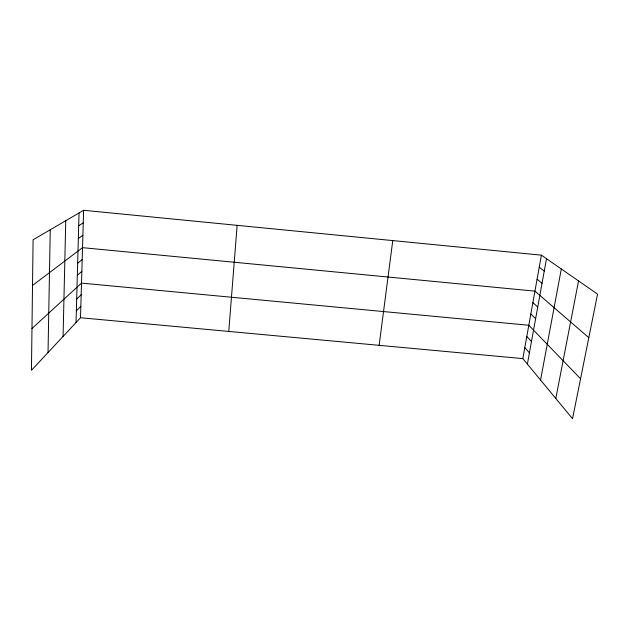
<?xml version="1.0" encoding="UTF-8"?>
<svg xmlns="http://www.w3.org/2000/svg" width="629" height="629" viewBox="0 0 629 629"><rect width="100%" height="100%" fill="white"/><g stroke="black" fill="none" stroke-linecap="round" stroke-linejoin="round"><path stroke-width="0.94" d="M48.032 352.547L50.257 229.758M63.081 336.421L65.754 220.708M76.038 322.52L79.034 212.948M80.512 317.731L83.61 210.283L541.404 255.162L597.55 294.113L572.547 418.717L522.825 358.609L80.512 317.731L31.45 370.316L33.093 239.783L83.61 210.283M228.767 331.428L237.141 225.331M379.138 345.329L392.771 240.593M522.825 358.609L541.404 255.162M527.377 364.112L546.507 258.708M540.555 380.042L561.32 268.984M555.8 398.479L578.546 280.927M76.361 310.852L80.842 306.276M76.683 299.089L81.172 294.734M31.977 328.495L81.511 283.105L528.816 325.256L580.567 378.76M77.336 275.282L81.849 271.39M77.666 263.237L82.187 259.573M32.519 285.448L82.533 247.669L534.941 291.141L588.807 337.671M78.342 238.485L82.886 235.309M78.688 225.772L83.248 222.847M539.234 267.254L544.274 271.028M537.08 279.245L542.056 283.254M532.881 302.604L537.732 307.062M530.837 313.973L535.633 318.651M526.803 336.46L531.474 341.555M524.806 347.578L529.414 352.877"/></g></svg>
